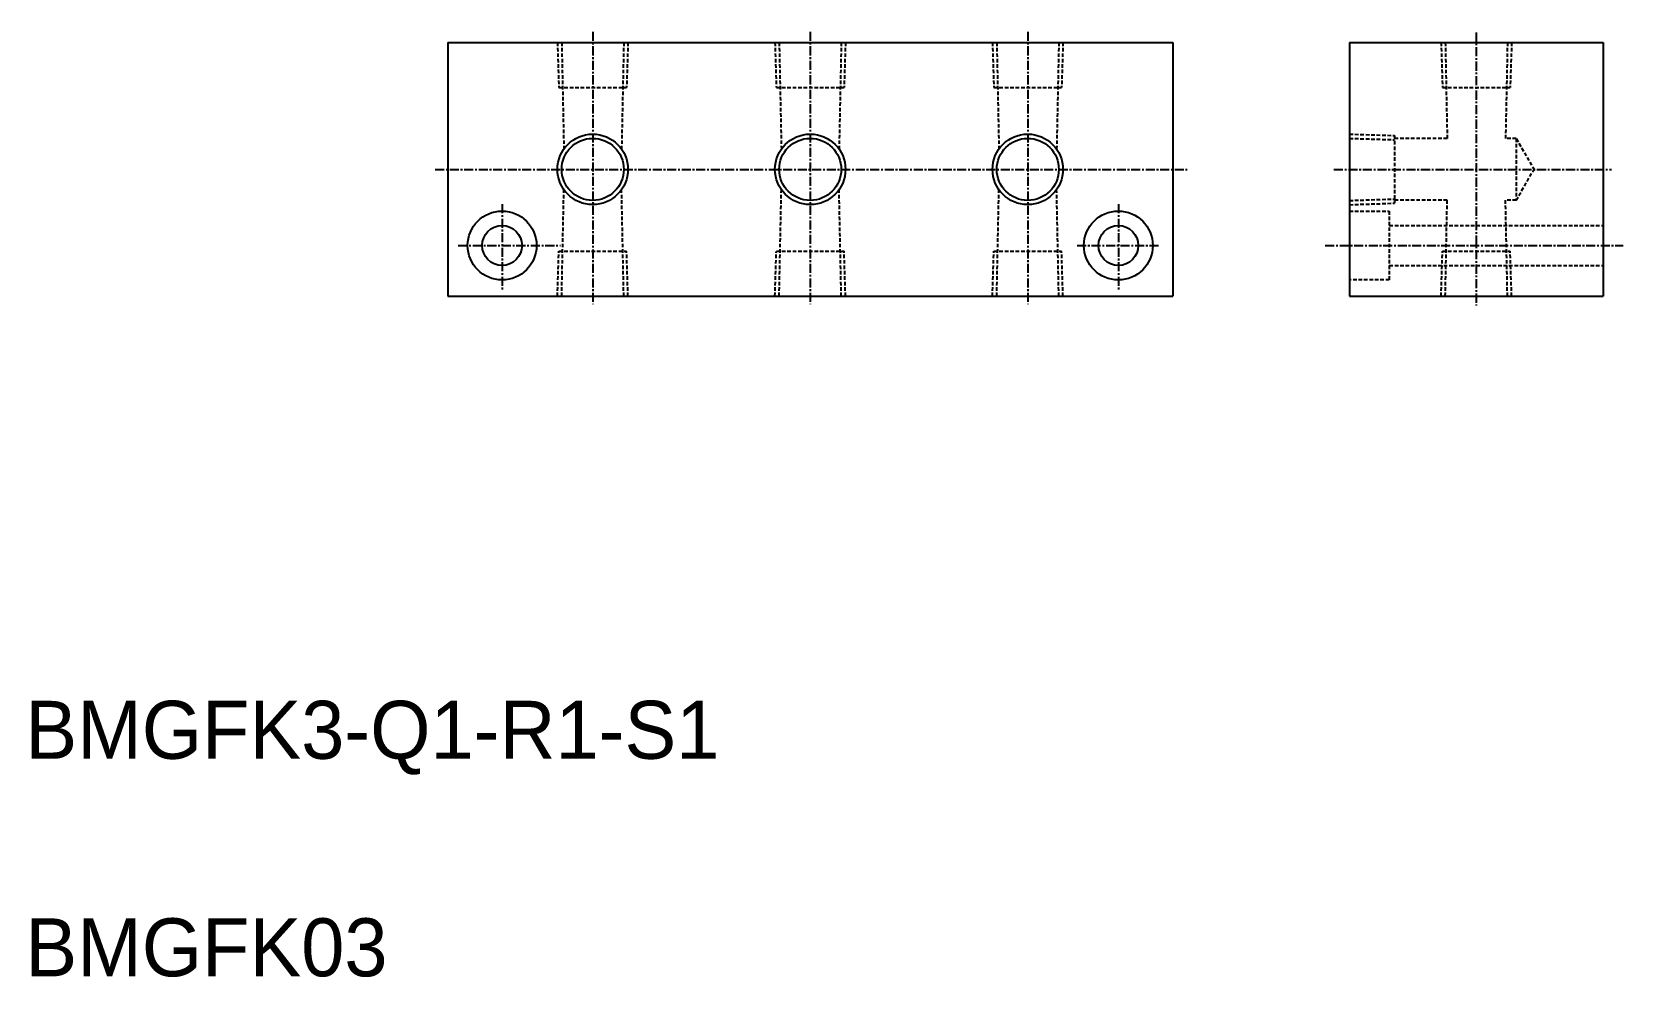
# Model space of a CAD drawing. Extents: x 1335 to 1555, y 132 to 262.
import ezdxf

# ---------------------------------------------------------------- set-up
doc = ezdxf.new("R2010")
doc.units = 0
doc.linetypes.add('CENTER', pattern=[2, 1.25, -0.25, 0.25, -0.25])
doc.linetypes.add('DASHED', pattern=[0.75, 0.5, -0.25])
doc.layers.get('0').update_dxf_attribs({"linetype": 'CONTINUOUS'})
doc.layers.add('CENTER', color=1, linetype='CENTER')

msp = doc.modelspace()

# ---------------------------------------------------------------- linework, layer by layer
at = {"color": 7, "linetype": 'CONTINUOUS'}
for p, q in [((1392.84, 260.68), (1392.84, 225.68)), ((1392.84, 260.68), (1492.84, 260.68)), ((1492.84, 260.68), (1492.84, 225.68)), ((1517.21, 260.68), (1517.21, 225.68)), ((1517.21, 260.68), (1552.21, 260.68)), ((1552.21, 260.68), (1552.21, 225.68)), ((1392.84, 225.68), (1492.84, 225.68)), ((1517.21, 225.68), (1552.21, 225.68))]:
    msp.add_line(p, q, dxfattribs=at)
at = {"color": 3, "linetype": 'DASHED'}
for p, q in [((1407.97, 260.68), (1408.17, 254.48)), ((1408.56, 260.68), (1408.86, 245.97)), ((1417.12, 260.68), (1416.82, 245.97)), ((1417.7, 260.68), (1417.51, 254.48)), ((1437.97, 260.68), (1438.17, 254.48)), ((1438.56, 260.68), (1438.86, 245.97)), ((1447.12, 260.68), (1446.82, 245.97)), ((1447.7, 260.68), (1447.51, 254.48)), ((1467.97, 260.68), (1468.17, 254.48)), ((1468.56, 260.68), (1468.86, 245.97)), ((1477.12, 260.68), (1476.82, 245.97)), ((1477.7, 260.68), (1477.51, 254.48)), ((1529.85, 260.68), (1530.04, 254.48)), ((1530.43, 260.68), (1530.69, 247.43)), ((1539, 260.68), (1538.74, 247.43)), ((1539.58, 260.68), (1539.38, 254.48)), ((1408.17, 254.48), (1417.51, 254.48)), ((1438.17, 254.48), (1447.51, 254.48)), ((1468.17, 254.48), (1477.51, 254.48)), ((1530.04, 254.48), (1539.38, 254.48)), ((1517.21, 248.04), (1523.41, 247.85)), ((1517.21, 247.46), (1523.41, 247.27)), ((1523.41, 247.85), (1523.41, 238.51)), ((1530.69, 247.43), (1523.41, 247.43)), ((1540.21, 247.43), (1538.74, 247.43)), ((1540.21, 247.43), (1542.67, 243.18)), ((1540.21, 247.43), (1540.21, 238.93)), ((1540.21, 238.93), (1542.67, 243.18)), ((1408.56, 225.68), (1408.86, 240.38)), ((1417.12, 225.68), (1416.82, 240.38)), ((1438.56, 225.68), (1438.86, 240.38)), ((1447.12, 225.68), (1446.82, 240.38)), ((1468.56, 225.68), (1468.86, 240.38)), ((1477.12, 225.68), (1476.82, 240.38)), ((1517.21, 238.89), (1523.41, 239.09)), ((1517.21, 238.31), (1523.41, 238.51)), ((1517.21, 237.43), (1522.71, 237.43)), ((1522.71, 237.43), (1522.71, 227.93)), ((1530.69, 238.93), (1523.41, 238.93)), ((1530.43, 225.68), (1530.69, 238.93)), ((1539, 225.68), (1538.74, 238.93)), ((1540.21, 238.93), (1538.74, 238.93)), ((1522.71, 235.43), (1552.21, 235.43)), ((1407.97, 225.68), (1408.17, 231.88)), ((1408.17, 231.88), (1417.51, 231.88)), ((1417.7, 225.68), (1417.51, 231.88)), ((1437.97, 225.68), (1438.17, 231.88)), ((1438.17, 231.88), (1447.51, 231.88)), ((1447.7, 225.68), (1447.51, 231.88)), ((1467.97, 225.68), (1468.17, 231.88)), ((1468.17, 231.88), (1477.51, 231.88)), ((1477.7, 225.68), (1477.51, 231.88)), ((1529.85, 225.68), (1530.04, 231.88)), ((1530.04, 231.88), (1539.38, 231.88)), ((1539.58, 225.68), (1539.38, 231.88)), ((1522.71, 229.93), (1552.21, 229.93)), ((1522.71, 227.93), (1517.21, 227.93))]:
    msp.add_line(p, q, dxfattribs=at)
for p, q in [((1517.21, 254.43), (1517.21, 254.43)), ((1517.21, 243.18), (1517.21, 243.18))]:
    msp.add_line(p, q)
at = {"color": 3}
for centre in [(1412.84, 243.18), (1442.84, 243.18), (1472.84, 243.18)]:
    msp.add_circle(centre, 4.86, dxfattribs=at)
at = {"color": 7, "linetype": 'CONTINUOUS'}
for centre, radius in [((1412.84, 243.18), 4.28), ((1442.84, 243.18), 4.28), ((1472.84, 243.18), 4.28), ((1400.34, 232.68), 4.75), ((1485.34, 232.68), 4.75), ((1400.34, 232.68), 2.75), ((1485.34, 232.68), 2.75)]:
    msp.add_circle(centre, radius, dxfattribs=at)
at = {"layer": 'CENTER', "color": 1, "linetype": 'CENTER'}
for p, q in [((1412.84, 262.15), (1412.84, 224.58)), ((1442.84, 262.15), (1442.84, 224.58)), ((1472.84, 262.15), (1472.84, 224.58)), ((1534.71, 262.04), (1534.71, 224.4)), ((1391.11, 243.18), (1494.82, 243.18)), ((1515.07, 243.18), (1553.33, 243.18)), ((1400.34, 238.38), (1400.34, 226.44)), ((1485.34, 238.38), (1485.34, 226.44)), ((1394.3, 232.68), (1408.41, 232.68)), ((1479.64, 232.68), (1490.91, 232.68)), ((1513.87, 232.68), (1554.96, 232.68))]:
    msp.add_line(p, q, dxfattribs=at)

# ---------------------------------------------------------------- texts
at = {"color": 7, "linetype": 'CONTINUOUS'}
for s, p in [('BMGFK3-Q1-R1-S1', (1334.6, 161.88)), ('BMGFK03', (1334.6, 131.88))]:
    msp.add_text(s, height=8, dxfattribs=at).set_placement(p)

doc.saveas('drawing.dxf')
